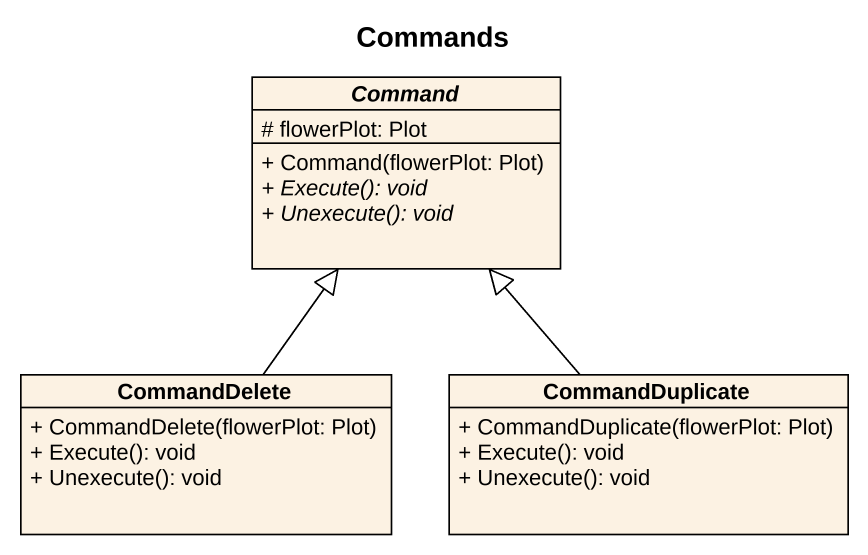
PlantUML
@startuml
title Commands
hide circle
hide empty members
skinparam classAttributeIconSize 0
abstract class Command {
  # flowerPlot: Plot
  + Command(flowerPlot: Plot)
  {abstract} + Execute(): void
  {abstract} + Unexecute(): void
}
class CommandDelete {
  + CommandDelete(flowerPlot: Plot)
  + Execute(): void
  + Unexecute(): void
}
class CommandDuplicate {
  + CommandDuplicate(flowerPlot: Plot)
  + Execute(): void
  + Unexecute(): void
}
CommandDelete -up-|> Command
CommandDuplicate -up-|> Command
@enduml
